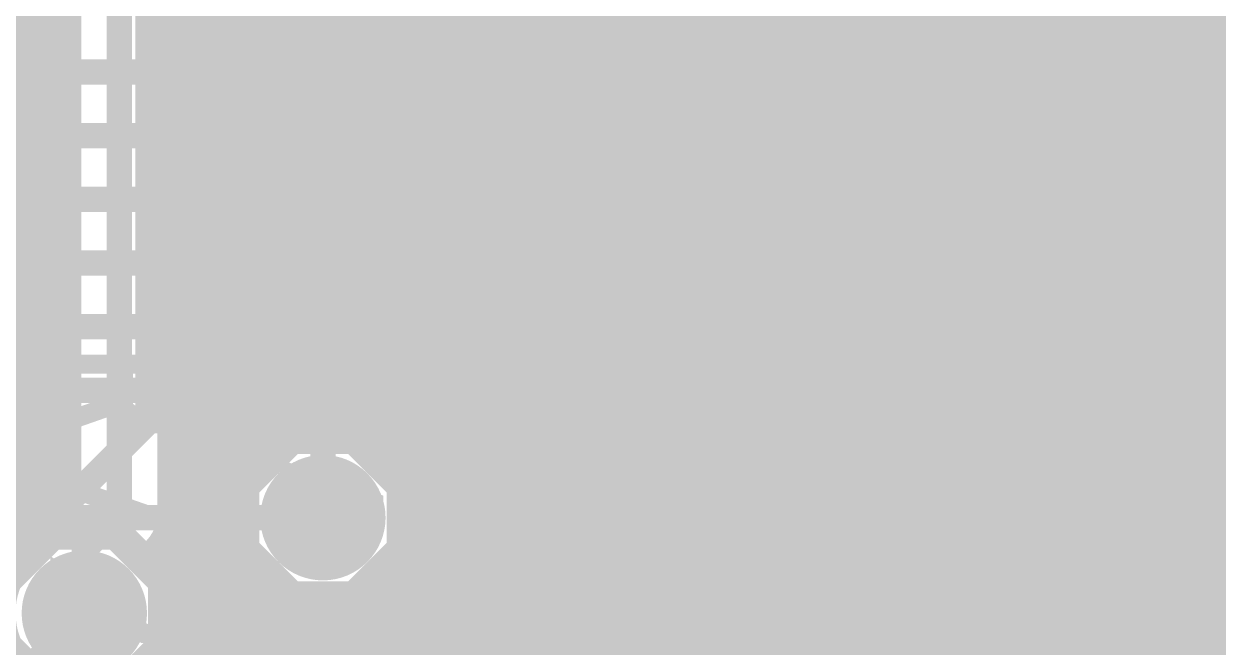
# Model space of a CAD drawing. Extents: x -6 to 196, y -52 to 46.
# Drawn here: x 125.12 to 134.66, y -0.27 to 4.7 of the extents above; entities that cross this region are included whole.
import ezdxf

# ---------------------------------------------------------------- set-up
doc = ezdxf.new("R2010")
doc.units = 0
doc.header["$MEASUREMENT"] = 0
doc.layers.get('0').update_dxf_attribs({"linetype": 'CONTINUOUS'})
for name, color, linetype in [('22-304-1_BOT', 7, 'CONTINUOUS'), ('22-304-1_DRD', 7, 'CONTINUOUS'), ('22-304-1_GND', 6, 'CONTINUOUS'), ('22-304-1_IN1', 4, 'CONTINUOUS'), ('22-304-1_SMT', 5, 'CONTINUOUS'), ('22-304-1_SPT', 10, 'CONTINUOUS'), ('22-304-1_SST', 14, 'CONTINUOUS'), ('22-304-1_TOP', 9, 'CONTINUOUS'), ('THRUHOLE_TAP', 13, 'CONTINUOUS')]:
    doc.layers.add(name, color=color, linetype=linetype)

# ---------------------------------------------------------------- blocks, each defined once
blk = doc.blocks.new('ROUND_57')
at = {"const_width": 0.35052}
blk.add_lwpolyline([(-0.17526, 0, 1), (0.17526, 0, 1)], format="xyb", close=True, dxfattribs=at)
blk = doc.blocks.new('ROUND_83')
at = {"const_width": 0.50038}
blk.add_lwpolyline([(-0.25019, 0, 1), (0.25019, 0, 1)], format="xyb", close=True, dxfattribs=at)
blk = doc.blocks.new('ROUND_85')
at = {"const_width": 0.0635}
blk.add_lwpolyline([(-0.03175, 0, 1), (0.03175, 0, 1)], format="xyb", close=True, dxfattribs=at)
blk = doc.blocks.new('OBLONG_47')
at = {"const_width": 0.2794}
blk.add_lwpolyline([(0, 0.7493), (0, -0.7493)], dxfattribs=at)
at = {"const_width": 0.1397}
for points in [[(-0.06985, 0.7493, 1), (0.06985, 0.7493, 1)], [(-0.06985, -0.7493, 1), (0.06985, -0.7493, 1)]]:
    blk.add_lwpolyline(points, format="xyb", close=True, dxfattribs=at)
blk = doc.blocks.new('RECTANGLE_48')
blk.add_solid([(0.1397, 0.889), (0.1397, -0.889), (-0.1397, 0.889), (-0.1397, -0.889)])
blk = doc.blocks.new('RECTANGLE_51')
blk.add_solid([(0.25019, 0.50038), (0.25019, -0.50038), (-0.25019, 0.50038), (-0.25019, -0.50038)])
blk = doc.blocks.new('ROUND_88')
at = {"const_width": 0.10033}
blk.add_lwpolyline([(-0.050164, 0, 1), (0.050164, 0, 1)], format="xyb", close=True, dxfattribs=at)

msp = doc.modelspace()

# ---------------------------------------------------------------- linework, layer by layer
at = {"layer": '22-304-1_BOT'}
for points, const_width in [([(126.6444, 18.21942), (126.6444, -4.064)], 0.254), ([(126.873, 18.13052), (126.873, 0.99568)], 0.254), ([(131.2164, 16.58874), (131.2164, -4.064)], 0.254), ([(131.445, 16.58874), (131.445, -4.064)], 0.254), ([(131.6736, 16.58874), (131.6736, -4.064)], 0.254), ([(131.9022, 16.58874), (131.9022, -4.064)], 0.254), ([(132.1308, 16.58874), (132.1308, -4.064)], 0.254), ([(130.302, 16.4592), (130.302, -4.064)], 0.254), ([(130.9878, 16.41348), (130.9878, -4.064)], 0.254), ([(132.3594, 16.38554), (132.3594, -4.064)], 0.254), ([(130.5306, 16.3576), (130.5306, -4.064)], 0.254), ([(130.7592, 16.3449), (130.7592, -4.064)], 0.254), ([(132.588, 16.15694), (132.588, -4.064)], 0.254), ([(132.8166, 15.92834), (132.8166, -4.064)], 0.254), ([(133.0452, 15.69974), (133.0452, -4.064)], 0.254), ([(133.2738, 15.47114), (133.2738, -4.064)], 0.254), ([(133.5024, 15.24254), (133.5024, -4.064)], 0.254), ([(125.8824, 8.89), (125.8824, 0.7874), (125.603, 0.508), (125.603, 0)], 0.2032), ([(126.4158, 8.47344), (126.4158, -4.064)], 0.254), ([(126.31166, 8.36676), (126.31166, 0.7874)], 0.254), ([(129.54, 8.255), (128.397, 8.255), (127.508, 7.366), (127.508, 0.762)], 0.2032), ([(128.7018, 7.82574), (128.7018, -4.064)], 0.254), ([(128.9304, 7.82574), (128.9304, -4.064)], 0.254), ([(130.0734, 7.83844), (130.0734, -4.064)], 0.254), ([(128.4732, 7.72414), (128.4732, -4.064)], 0.254), ([(129.159, 7.6962), (129.159, -4.064)], 0.254), ([(129.8448, 7.65048), (129.8448, -4.064)], 0.254), ([(129.3876, 7.5946), (129.3876, -4.064)], 0.254), ([(129.6162, 7.5819), (129.6162, -4.064)], 0.254), ([(128.2446, 7.49554), (128.2446, -4.064)], 0.254), ([(127.07874, 7.366), (127.07874, 1.28524)], 0.254), ([(128.016, 7.26694), (128.016, 1.20904)], 0.254), ([(127.93726, 7.1882), (127.93726, 1.28524)], 0.254), ([(125.45314, 5.90296), (125.45314, 0.9652)], 0.254), ([(125.0442, 5.80136), (125.0442, 0.381)], 0.254), ([(125.2728, 5.82422), (125.2728, 0.77978)], 0.254), ([(133.731, 5.48132), (133.731, -4.064)], 0.254), ([(133.9596, 5.17398), (133.9596, -4.064)], 0.254), ([(134.1882, 5.06222), (134.1882, -4.064)], 0.254), ([(134.4168, 5.03936), (134.4168, -4.064)], 0.254), ([(134.6454, 5.09778), (134.6454, -4.064)], 0.254), ([(125.45314, 4.6228), (121.58726, 4.6228)], 0.254), ([(127.07874, 4.6228), (126.31166, 4.6228)], 0.254), ([(138.52906, 4.6228), (127.93726, 4.6228)], 0.254), ([(125.45314, 4.3942), (121.58726, 4.3942)], 0.254), ([(127.07874, 4.3942), (126.31166, 4.3942)], 0.254), ([(137.45464, 4.3942), (127.93726, 4.3942)], 0.254), ([(125.45314, 4.1656), (121.58726, 4.1656)], 0.254), ([(127.07874, 4.1656), (126.31166, 4.1656)], 0.254), ([(137.21842, 4.1656), (127.93726, 4.1656)], 0.254), ([(125.45314, 3.937), (121.58726, 3.937)], 0.254), ([(127.07874, 3.937), (126.31166, 3.937)], 0.254), ([(137.12952, 3.937), (127.93726, 3.937)], 0.254), ([(125.45314, 3.7084), (121.58726, 3.7084)], 0.254), ([(127.07874, 3.7084), (126.31166, 3.7084)], 0.254), ([(137.12698, 3.7084), (127.93726, 3.7084)], 0.254), ([(125.45314, 3.4798), (121.58726, 3.4798)], 0.254), ([(127.07874, 3.4798), (126.31166, 3.4798)], 0.254), ([(137.20318, 3.4798), (127.93726, 3.4798)], 0.254), ([(125.45314, 3.2512), (121.58726, 3.2512)], 0.254), ([(127.07874, 3.2512), (126.31166, 3.2512)], 0.254), ([(137.414, 3.2512), (127.93726, 3.2512)], 0.254), ([(125.45314, 3.0226), (121.58726, 3.0226)], 0.254), ([(127.07874, 3.0226), (126.31166, 3.0226)], 0.254), ([(140.54074, 3.0226), (127.93726, 3.0226)], 0.254), ([(125.45314, 2.794), (121.58726, 2.794)], 0.254), ([(127.07874, 2.794), (126.31166, 2.794)], 0.254), ([(135.5979, 2.794), (127.93726, 2.794)], 0.254), ([(125.45314, 2.5654), (121.58726, 2.5654)], 0.254), ([(127.07874, 2.5654), (126.31166, 2.5654)], 0.254), ([(135.42772, 2.5654), (127.93726, 2.5654)], 0.254), ([(125.45314, 2.3368), (121.58726, 2.3368)], 0.254), ([(127.07874, 2.3368), (126.31166, 2.3368)], 0.254), ([(135.3693, 2.3368), (127.93726, 2.3368)], 0.254), ([(125.45314, 2.1082), (121.58726, 2.1082)], 0.254), ([(127.07874, 2.1082), (126.31166, 2.1082)], 0.254), ([(135.39216, 2.1082), (127.93726, 2.1082)], 0.254), ([(125.45314, 1.8796), (121.58726, 1.8796)], 0.254), ([(127.07874, 1.8796), (126.31166, 1.8796)], 0.254), ([(135.50392, 1.8796), (127.93726, 1.8796)], 0.254), ([(125.45314, 1.651), (121.58726, 1.651)], 0.254), ([(127.07874, 1.651), (126.31166, 1.651)], 0.254), ([(135.81126, 1.651), (127.93726, 1.651)], 0.254), ([(125.45314, 1.4224), (121.58726, 1.4224)], 0.254), ([(127.07874, 1.4224), (126.31166, 1.4224)], 0.254), ([(140.54074, 1.4224), (127.93726, 1.4224)], 0.254), ([(125.45314, 1.1938), (121.58726, 1.1938)], 0.254), ([(126.9873, 1.1938), (126.31166, 1.1938)], 0.254), ([(140.54074, 1.1938), (128.0287, 1.1938)], 0.254), ([(125.45314, 0.9652), (121.58726, 0.9652)], 0.254), ([(125.45314, 0.9652), (125.30328, 0.81534)], 0.254), ([(126.86284, 0.9652), (126.31166, 0.9652)], 0.254), ([(140.54074, 0.9652), (128.15316, 0.9652)], 0.254), ([(125.23978, 0.7366), (121.58726, 0.7366)], 0.254), ([(126.83236, 0.7366), (126.30658, 0.7366)], 0.254), ([(140.54074, 0.7366), (128.18364, 0.7366)], 0.254), ([(125.15596, 0.508), (121.58726, 0.508)], 0.254), ([(126.18466, 0.48514), (126.12624, 0.42672)], 0.254), ([(126.1872, 0.48514), (126.1872, 0.34036)], 0.254), ([(126.88062, 0.508), (126.20752, 0.508)], 0.254), ([(126.873, 0.52832), (126.873, -4.064)], 0.254), ([(140.54074, 0.508), (128.13538, 0.508)], 0.254), ([(127.03302, 0.2794), (126.21768, 0.2794)], 0.254), ([(140.54074, 0.2794), (127.98044, 0.2794)], 0.254), ([(128.016, 0.31496), (128.016, -4.064)], 0.254), ([(127.1016, 0.22098), (127.1016, -4.064)], 0.254), ([(127.3302, 0.10922), (127.3302, -4.064)], 0.254), ([(127.5588, 0.08636), (127.5588, -4.064)], 0.254), ([(127.7874, 0.14478), (127.7874, -4.064)], 0.254), ([(140.54074, 0.0508), (126.2761, 0.0508)], 0.254), ([(140.43914, -0.1778), (126.25578, -0.1778)], 0.254), ([(125.0442, -0.381), (125.0442, -4.064)], 0.254), ([(126.1872, -0.34036), (126.1872, -4.064)], 0.254)]:
    msp.add_lwpolyline(points, dxfattribs=dict(at, const_width=const_width))
at = {"layer": '22-304-1_BOT', "const_width": 0.254}
for points in [[(127.07874, 1.28524, 0.2246031), (126.83121, 0.762)], [(128.18364, 0.762, 0.2246035), (127.93653, 1.28435)], [(125.30074, 0.81026, 0.1897057), (125.17581, 0.52317)], [(125.30074, 0.81026, 0.1897057), (125.17581, 0.52317)], [(126.18466, 0.48514, 0.1989124), (126.30986, 0.7874)], [(126.83236, 0.762, 0.4142136), (127.508, 0.08636)], [(127.508, 0.08636, 0.4142136), (128.18364, 0.762)], [(125.17374, 0.52324, 0.2246031), (124.92621, 0)], [(126.27864, 0, 0.1727228), (126.1266, 0.42701)], [(124.92736, 0, 0.4142136), (125.603, -0.67564)], [(125.603, -0.67564, 0.4142136), (126.27864, 0)]]:
    msp.add_lwpolyline(points, format="xyb", dxfattribs=at)
at = {"layer": '22-304-1_DRD', "const_width": 0.254}
for points in [[(131.826, 2.159), (131.445, 1.778)], [(132.334, 2.159), (131.826, 2.159)], [(132.715, 1.778), (132.334, 2.159)], [(131.445, 1.778), (131.445, 1.27)], [(132.715, 1.27), (132.715, 1.778)], [(127.254, 1.397), (126.873, 1.016)], [(127.762, 1.397), (127.254, 1.397)], [(128.143, 1.016), (127.762, 1.397)], [(131.445, 1.27), (131.826, 0.889)], [(132.334, 0.889), (132.715, 1.27)], [(126.873, 1.016), (126.873, 0.508)], [(128.143, 0.508), (128.143, 1.016)], [(131.826, 0.889), (132.334, 0.889)], [(125.349, 0.635), (124.968, 0.254)], [(125.857, 0.635), (125.349, 0.635)], [(126.238, 0.254), (125.857, 0.635)], [(126.873, 0.508), (127.254, 0.127)], [(127.762, 0.127), (128.143, 0.508)], [(126.238, -0.254), (126.238, 0.254)], [(127.254, 0.127), (127.762, 0.127)], [(124.968, -0.254), (125.349, -0.635)], [(125.857, -0.635), (126.238, -0.254)]]:
    msp.add_lwpolyline(points, dxfattribs=at)
at = {"layer": '22-304-1_IN1'}
for points, const_width in [([(137.16, 5.588), (136.652, 5.588), (135.763, 6.477), (134.112, 6.477), (131.953, 4.318), (124.46, 4.318), (122.809, 2.667), (92.456, 2.667), (90.17, 4.953), (81.28, 4.953), (80.391, 5.842), (66.929, 5.842), (66.294, 6.477), (22.987, 6.477), (22.225, 7.239), (21.336, 7.239), (20.701, 6.604), (19.939, 6.604), (19.431, 6.096), (19.05, 6.096), (16.764, 3.81), (5.08, 3.81)], 0.2032), ([(135.54456, 5.461), (134.90956, 4.826), (133.096, 4.826), (132.08, 3.81), (124.587, 3.81), (122.936, 2.159), (92.329, 2.159), (90.043, 4.445), (81.153, 4.445), (80.264, 5.334), (66.675, 5.334), (66.04, 5.969), (22.86, 5.969), (22.098, 6.731), (21.59, 6.731), (20.955, 6.096), (20.066, 6.096), (19.304, 5.334)], 0.2032), ([(139.0269, 5.08), (137.668, 5.08), (136.906, 4.318), (133.223, 4.318), (132.207, 3.302), (124.841, 3.302), (123.19, 1.651), (92.075, 1.651), (89.789, 3.937), (81.026, 3.937), (80.137, 4.826), (66.548, 4.826), (65.913, 5.461), (22.225, 5.461), (21.844, 5.842), (21.844, 5.969)], 0.2032), ([(137.795, 3.81), (133.477, 3.81), (132.461, 2.794), (125.222, 2.794), (123.571, 1.143), (91.948, 1.143), (89.662, 3.429), (80.899, 3.429), (80.01, 4.318), (66.421, 4.318), (65.786, 4.953), (22.098, 4.953), (21.844, 5.207), (20.32, 5.207)], 0.2032), ([(136.04494, 2.286), (125.349, 2.286), (123.698, 0.635), (91.694, 0.635), (89.408, 2.921), (80.645, 2.921), (79.756, 3.81), (66.294, 3.81), (65.659, 4.445), (21.082, 4.445)], 0.2032), ([(133.6294, 3.35534), (132.98678, 2.71526)], 0.254), ([(137.29208, 3.35534), (133.6294, 3.35534)], 0.254), ([(133.6802, 3.35534), (133.6802, 2.71526)], 0.254), ([(133.9088, 3.35534), (133.9088, 2.71526)], 0.254), ([(134.1374, 3.35534), (134.1374, 2.71526)], 0.254), ([(134.366, 3.35534), (134.366, 2.71526)], 0.254), ([(134.5946, 3.35534), (134.5946, 2.71526)], 0.254), ([(127.508, 0.762), (125.095, 0.762), (123.952, -0.381), (99.568, -0.381), (98.679, -1.27), (92.837, -1.27), (89.154, 2.413), (80.137, 2.413), (79.248, 3.302), (77.597, 3.302), (76.2, 1.905)], 0.2032), ([(137.414, 3.2512), (133.52272, 3.2512)], 0.254), ([(133.4516, 3.17754), (133.4516, 2.71526)], 0.254), ([(166.46398, 3.0226), (133.29412, 3.0226)], 0.254), ([(133.223, 2.94894), (133.223, 2.71526)], 0.254), ([(135.5979, 2.794), (133.06552, 2.794)], 0.254), ([(135.5217, 2.71526), (132.98678, 2.71526)], 0.254), ([(125.603, 0), (124.714, -0.889), (99.695, -0.889), (98.806, -1.778), (92.583, -1.778), (88.9, 1.905), (78.74, 1.905)], 0.2032), ([(128.28778, 1.85674), (129.8448, 0.30226)], 0.254), ([(135.5217, 1.85674), (128.28778, 1.85674)], 0.254), ([(128.4224, 1.85674), (128.4224, 1.72212)], 0.254), ([(128.651, 1.85674), (128.651, 1.49352)], 0.254), ([(128.8796, 1.85674), (128.8796, 1.26492)], 0.254), ([(129.1082, 1.85674), (129.1082, 1.03632)], 0.254), ([(129.3368, 1.85674), (129.3368, 0.80772)], 0.254), ([(129.5654, 1.85674), (129.5654, 0.57912)], 0.254), ([(129.794, 1.85674), (129.794, 0.35052)], 0.254), ([(130.0226, 1.85674), (130.0226, 0.30226)], 0.254), ([(130.2512, 1.85674), (130.2512, 0.30226)], 0.254), ([(130.4798, 1.85674), (130.4798, 0.30226)], 0.254), ([(130.7084, 1.85674), (130.7084, 0.30226)], 0.254), ([(130.937, 1.85674), (130.937, 0.30226)], 0.254), ([(131.1656, 1.85674), (131.1656, 0.30226)], 0.254), ([(131.3942, 1.85674), (131.3942, 0.30226)], 0.254), ([(131.6228, 1.85674), (131.6228, 0.30226)], 0.254), ([(131.8514, 1.85674), (131.8514, 0.30226)], 0.254), ([(132.08, 1.85674), (132.08, 0.30226)], 0.254), ([(132.3086, 1.85674), (132.3086, 0.30226)], 0.254), ([(132.5372, 1.85674), (132.5372, 0.30226)], 0.254), ([(132.7658, 1.85674), (132.7658, 0.30226)], 0.254), ([(132.9944, 1.85674), (132.9944, 0.30226)], 0.254), ([(133.223, 1.85674), (133.223, 0.30226)], 0.254), ([(133.4516, 1.85674), (133.4516, 0.30226)], 0.254), ([(133.6802, 1.85674), (133.6802, 0.30226)], 0.254), ([(133.9088, 1.85674), (133.9088, 0.30226)], 0.254), ([(134.1374, 1.85674), (134.1374, 0.30226)], 0.254), ([(134.366, 1.85674), (134.366, 0.30226)], 0.254), ([(134.5946, 1.85674), (134.5946, 0.30226)], 0.254), ([(144.78, -0.381), (144.526, -0.127), (129.667, -0.127), (127.762, 1.778), (125.476, 1.778), (123.825, 0.127), (98.933, 0.127), (98.425, -0.381), (98.425, -0.508)], 0.2032), ([(135.81126, 1.651), (128.49352, 1.651)], 0.254), ([(155.93568, 1.4224), (128.72212, 1.4224)], 0.254), ([(155.5623, 1.1938), (128.95072, 1.1938)], 0.254), ([(155.43784, 0.9652), (129.17932, 0.9652)], 0.254), ([(128.18364, 0.7493), (129.35966, -0.42418)], 0.254), ([(128.1938, 0.73914), (128.1938, -3.95224)], 0.254), ([(155.40736, 0.7366), (129.40792, 0.7366)], 0.254), ([(128.42494, 0.508), (128.13538, 0.508)], 0.254), ([(128.4224, 0.51054), (128.4224, -3.95224)], 0.254), ([(155.45562, 0.508), (129.63652, 0.508)], 0.254), ([(126.98476, 0.33274), (126.19228, 0.33274)], 0.254), ([(127.03302, 0.2794), (126.21768, 0.2794)], 0.254), ([(126.365, 0.33274), (126.365, -3.95224)], 0.254), ([(126.5936, 0.33274), (126.5936, -3.95224)], 0.254), ([(126.8222, 0.33274), (126.8222, -3.95224)], 0.254), ([(127.0508, 0.26416), (127.0508, -3.95224)], 0.254), ([(127.9652, 0.26416), (127.9652, -3.95224)], 0.254), ([(128.65354, 0.2794), (127.98044, 0.2794)], 0.254), ([(128.651, 0.28194), (128.651, -3.95224)], 0.254), ([(144.526, 0.30226), (129.8448, 0.30226)], 0.254), ([(127.2794, 0.12446), (127.2794, -3.95224)], 0.254), ([(127.508, 0.08636), (127.508, -3.95224)], 0.254), ([(127.7366, 0.12446), (127.7366, -3.95224)], 0.254), ([(128.88214, 0.0508), (126.2761, 0.0508)], 0.254), ([(128.8796, 0.05334), (128.8796, -3.95224)], 0.254), ([(129.11074, -0.1778), (126.25578, -0.1778)], 0.254), ([(129.1082, -0.17272), (129.1082, -3.9497)], 0.254)]:
    msp.add_lwpolyline(points, dxfattribs=dict(at, const_width=const_width))
at = {"layer": '22-304-1_IN1', "const_width": 0.254}
for points in [[(127.508, 0.08636, 0.4087189), (128.18364, 0.7493)], [(126.27864, 0, 0.1292182), (126.19133, 0.3322)], [(126.98476, 0.33274, 0.2246031), (127.508, 0.08521)], [(125.603, -0.67564, 0.4142136), (126.27864, 0)]]:
    msp.add_lwpolyline(points, format="xyb", dxfattribs=at)
at = {"layer": '22-304-1_SST'}
for points, const_width in [([(128.8796, 5.48132), (128.8796, 4.67868)], 0.1524), ([(129.01676, 5.46608), (129.01676, 4.69392)], 0.1524), ([(128.74244, 5.44576), (128.74244, 4.7117)], 0.1524), ([(129.15392, 5.39496), (129.15392, 4.76504)], 0.1524), ([(127.42418, 3.97002), (128.44018, 4.32562)], 0.1524), ([(128.44018, 3.97002), (127.42418, 4.32562)], 0.1524), ([(128.98882, 3.09118), (128.98882, 4.10718), (128.8542, 3.937)], 0.2032), ([(128.44018, 3.13182), (128.44018, 3.6068)], 0.1524), ([(127.42418, 3.37058), (128.44018, 3.37058)], 0.1524), ([(129.12598, 3.09118), (128.8542, 3.09118)], 0.2032), ([(127.42418, 2.413), (127.42418, 2.64922)], 0.1524), ([(127.42418, 2.53238), (128.44018, 2.53238), (128.27, 2.64922)], 0.1524), ([(130.683, 2.032), (128.397, 2.032), (128.397, 0.508), (130.683, 0.508), (130.683, 2.032)], 0.1524), ([(125.91542, 1.98628), (125.91542, 1.63068), (126.08306, 1.5113), (126.25324, 1.5113), (126.42342, 1.63068), (126.42342, 1.98628), (125.40742, 1.98628)], 0.1524), ([(127.06858, 1.48336), (126.8984, 1.54432), (126.8984, 1.89992), (127.06858, 1.95834), (127.74676, 1.95834), (127.9144, 1.89992), (127.9144, 1.54432), (127.74676, 1.48336)], 0.1524), ([(131.25958, 1.48336), (131.0894, 1.54432), (131.0894, 1.89992), (131.25958, 1.95834), (131.93776, 1.95834), (132.1054, 1.89992), (132.1054, 1.54432), (131.93776, 1.48336)], 0.1524), ([(132.9944, 1.95834), (132.9944, 1.60274), (133.16458, 1.48336), (133.33476, 1.48336), (133.5024, 1.60274), (133.5024, 1.95834), (132.4864, 1.95834)], 0.1524), ([(134.55142, 1.98628), (134.55142, 1.63068), (134.71906, 1.5113), (134.88924, 1.5113), (135.05942, 1.63068), (135.05942, 1.98628), (134.04342, 1.98628)], 0.1524), ([(125.91542, 1.6891), (125.40742, 1.5113)], 0.1524), ([(132.9944, 1.66116), (132.4864, 1.48336)], 0.1524), ([(134.55142, 1.6891), (134.04342, 1.5113)], 0.1524), ([(125.40742, 1.0287), (126.42342, 0.6731), (126.42342, 1.14808)], 0.1524), ([(127.23876, 0.64516), (127.23876, 1.12014), (127.9144, 0.88392), (127.9144, 0.76454), (126.8984, 0.76454)], 0.1524), ([(131.42976, 0.64516), (131.42976, 1.12014), (132.1054, 0.88392), (132.1054, 0.76454), (131.0894, 0.76454)], 0.1524), ([(132.4864, 1.00076), (133.5024, 0.64516), (133.5024, 1.12014)], 0.1524), ([(134.04342, 1.0287), (135.05942, 0.6731), (135.05942, 1.14808)], 0.1524), ([(125.40742, -0.16256), (125.40742, 0.30988), (126.08306, -0.16256), (126.25324, -0.16256), (126.42342, -0.10414), (126.42342, 0.25146), (126.25324, 0.30988)], 0.1524), ([(134.55142, 0.25146), (134.55142, -0.10414), (134.38124, -0.16256), (134.21106, -0.16256), (134.04342, -0.10414), (134.04342, 0.25146), (134.21106, 0.30988), (134.38124, 0.30988), (135.05942, 0.07366)], 0.1524), ([(126.8984, 0.16256), (127.9144, -0.1905), (127.9144, 0.28194)], 0.1524), ([(131.5974, 0.22352), (131.5974, -0.13208), (131.42976, -0.1905), (131.25958, -0.1905), (131.0894, -0.13208), (131.0894, 0.22352), (131.25958, 0.28194), (131.42976, 0.28194), (132.1054, 0.04572)], 0.1524), ([(132.4864, 0.16256), (133.5024, -0.1905), (133.5024, 0.28194)], 0.1524)]:
    msp.add_lwpolyline(points, dxfattribs=dict(at, const_width=const_width))
at = {"layer": '22-304-1_SST', "const_width": 0.1524}
for points in [[(128.50368, 5.08, 0.4142136), (128.905, 4.67868)], [(128.905, 4.67868, 0.4142136), (129.30632, 5.08)]]:
    msp.add_lwpolyline(points, format="xyb", dxfattribs=at)
at = {"layer": '22-304-1_TOP'}
for points, const_width in [([(128.8034, 7.24154), (128.8034, 2.78892)], 0.254), ([(129.032, 7.08406), (129.032, 3.01752)], 0.254), ([(127.5588, 6.29158), (126.56058, 6.29158), (126.111, 5.842), (126.111, 1.524), (125.1458, 0.5588), (122.555, 0.5588)], 0.2032), ([(126.365, -1.1938), (126.619, -0.9398), (126.619, 5.461), (126.9492, 5.7912), (127.5588, 5.7912)], 0.2032), ([(134.5438, 3.81), (134.5438, 5.5372), (134.366, 5.715)], 0.2032), ([(128.5748, 5.40766), (128.5748, 2.4765)], 0.254), ([(127.2032, 5.32384), (127.2032, 1.36652)], 0.254), ([(127.4318, 5.32384), (127.4318, 1.43256)], 0.254), ([(127.6604, 5.32384), (127.6604, 1.41986)], 0.254), ([(127.889, 5.32384), (127.889, 1.3208)], 0.254), ([(128.1176, 5.32384), (128.1176, 1.0541)], 0.254), ([(128.3462, 5.32638), (128.3462, -0.45974)], 0.254), ([(127.04826, 5.2832), (127.04826, 1.2573)], 0.254), ([(129.07264, 5.02666), (129.07264, 3.0607)], 0.254), ([(132.54228, 5.02666), (132.54228, 3.81)], 0.254), ([(129.07264, 4.7498), (127.04826, 4.7498)], 0.254), ([(129.07264, 4.5212), (127.04826, 4.5212)], 0.254), ([(129.07264, 4.2926), (127.04826, 4.2926)], 0.254), ([(129.07264, 4.064), (127.04826, 4.064)], 0.254), ([(129.07264, 3.8354), (127.04826, 3.8354)], 0.254), ([(128.98882, 1.27), (128.98882, 2.36982), (129.54, 2.921), (129.54, 3.81)], 0.2032), ([(130.04038, 3.81), (130.04038, 1.31826), (130.08864, 1.27)], 0.2032), ([(132.08, -1.1938), (132.08, 0.508), (130.54076, 2.04724), (130.54076, 3.81)], 0.2032), ([(132.54228, 3.81), (132.54228, 1.98628), (132.08, 1.524)], 0.2032), ([(132.54228, 2.59334), (132.54228, 3.81)], 0.254), ([(133.04266, 3.81), (133.04266, 1.65354), (135.89, -1.1938)], 0.2032), ([(158.75, -0.635), (156.464, -0.635), (155.321, 0.508), (135.509, 0.508), (133.54304, 2.47396), (133.54304, 3.81)], 0.2032), ([(156.083, 0.762), (155.956, 0.762), (155.702, 1.016), (135.636, 1.016), (134.04342, 2.60858), (134.04342, 3.81)], 0.2032), ([(129.07264, 3.6068), (127.04826, 3.6068)], 0.254), ([(129.07264, 3.3782), (127.04826, 3.3782)], 0.254), ([(129.07264, 3.1496), (127.04826, 3.1496)], 0.254), ([(129.07264, 3.0607), (128.69164, 2.67716)], 0.254), ([(128.93294, 2.921), (127.04826, 2.921)], 0.254), ([(128.70434, 2.6924), (127.04826, 2.6924)], 0.254), ([(131.318, 2.65176), (131.318, 1.87452)], 0.254), ([(131.7752, 2.65684), (131.7752, 1.41732)], 0.254), ([(130.97002, 2.59842), (130.97002, 2.22504)], 0.254), ([(131.0894, 2.59588), (131.0894, 2.10312)], 0.254), ([(131.5466, 2.59334), (131.5466, 1.64592)], 0.254), ([(132.0038, 2.59588), (132.0038, 1.18872)], 0.254), ([(132.2324, 2.63398), (132.2324, 0.96012)], 0.254), ([(132.461, 2.60096), (132.461, 0.70358)], 0.254), ([(132.6134, 2.59842), (132.6134, 1.65354)], 0.254), ([(128.57226, 2.4638), (127.04826, 2.4638)], 0.254), ([(132.6134, 2.4638), (130.97002, 2.4638)], 0.254), ([(128.5621, 2.36982), (128.5621, 2.0955)], 0.254), ([(128.5748, 2.26314), (128.5748, 2.0955)], 0.254), ([(128.5621, 2.2352), (127.04826, 2.2352)], 0.254), ([(132.6134, 2.2352), (130.97002, 2.2352)], 0.254), ([(130.97002, 2.22504), (132.37718, 0.81534)], 0.254), ([(128.41224, 2.0955), (128.41224, 0.4445)], 0.254), ([(128.5621, 2.0955), (128.41224, 2.0955)], 0.254), ([(128.41224, 2.0066), (127.04826, 2.0066)], 0.254), ([(132.6134, 2.0066), (131.18592, 2.0066)], 0.254), ([(133.47192, 1.94056), (133.47192, 1.83134)], 0.254), ([(133.47192, 1.94056), (135.20166, 0.21082)], 0.254), ([(133.47192, 1.83134), (135.763, -0.45974)], 0.254), ([(133.604, 1.80594), (133.604, 1.69672)], 0.254), ([(128.41224, 1.778), (127.04826, 1.778)], 0.254), ([(132.6134, 1.778), (131.41452, 1.778)], 0.254), ([(133.63194, 1.778), (133.52272, 1.778)], 0.254), ([(128.41224, 1.5494), (127.04826, 1.5494)], 0.254), ([(132.6261, 1.5494), (131.64312, 1.5494)], 0.254), ([(133.86054, 1.5494), (133.75132, 1.5494)], 0.254), ([(133.8326, 1.57734), (133.8326, 1.46812)], 0.254), ([(132.6896, 1.4097), (132.6896, -0.45974)], 0.254), ([(127.127, 1.3208), (127.04826, 1.3208)], 0.254), ([(128.41224, 1.3208), (127.889, 1.3208)], 0.254), ([(130.66522, 1.31572), (131.65074, 0.3302)], 0.254), ([(130.66522, 1.31572), (130.66522, 0.4445)], 0.254), ([(132.76834, 1.3208), (131.87172, 1.3208)], 0.254), ([(132.7404, 1.35128), (134.55142, -0.45974)], 0.254), ([(134.08914, 1.3208), (133.97992, 1.3208)], 0.254), ([(134.0612, 1.34874), (134.0612, 1.23952)], 0.254), ([(128.27, -1.1938), (128.27, -1.14808), (128.98882, -0.42164), (128.98882, 1.27)], 0.2032), ([(130.08864, 1.27), (130.08864, -1.1176), (130.175, -1.1938)], 0.2032), ([(130.8608, 1.12014), (130.8608, -0.45974)], 0.254), ([(132.9182, 1.17094), (132.9182, -0.76454)], 0.254), ([(134.2898, 1.12014), (134.2898, 1.01092)], 0.254), ([(128.41224, 1.0922), (128.09728, 1.0922)], 0.254), ([(130.88874, 1.0922), (130.66522, 1.0922)], 0.254), ([(132.99694, 1.0922), (132.10032, 1.0922)], 0.254), ([(134.31774, 1.0922), (134.20852, 1.0922)], 0.254), ([(133.1468, 0.94234), (133.1468, -0.76454)], 0.254), ([(128.41224, 0.8636), (128.17602, 0.8636)], 0.254), ([(131.11734, 0.8636), (130.66522, 0.8636)], 0.254), ([(131.0894, 0.89154), (131.0894, -3.50774)], 0.254), ([(133.22554, 0.8636), (132.32892, 0.8636)], 0.254), ([(134.54634, 0.8636), (134.43712, 0.8636)], 0.254), ([(134.5184, 0.89154), (134.5184, 0.78232)], 0.254), ([(131.318, 0.66294), (131.318, -0.45974)], 0.254), ([(133.3754, 0.71374), (133.3754, -0.45974)], 0.254), ([(134.747, 0.66294), (134.747, 0.55372)], 0.254), ([(128.41224, 0.635), (128.17094, 0.635)], 0.254), ([(131.34594, 0.635), (130.66522, 0.635)], 0.254), ([(133.45414, 0.635), (132.48894, 0.635)], 0.254), ([(134.77494, 0.635), (134.66572, 0.635)], 0.254), ([(128.1176, 0.46736), (128.1176, -0.45974)], 0.254), ([(132.50926, 0.508), (132.50926, -0.45974)], 0.254), ([(133.604, 0.48514), (133.604, -0.45974)], 0.254), ([(128.5621, 0.4064), (128.08204, 0.4064)], 0.254), ([(128.5621, 0.4445), (128.41224, 0.4445)], 0.254), ([(128.5621, 0.4445), (128.5621, -0.24384)], 0.254), ([(130.66522, 0.4445), (130.5179, 0.4445)], 0.254), ([(130.5179, 0.4445), (130.5179, -0.45974)], 0.254), ([(131.57454, 0.4064), (130.5179, 0.4064)], 0.254), ([(130.6322, 0.4445), (130.6322, -0.45974)], 0.254), ([(131.5466, 0.43434), (131.5466, -0.45974)], 0.254), ([(133.68274, 0.4064), (132.50926, 0.4064)], 0.254), ([(127.04826, 0.2667), (127.04826, -0.45974)], 0.254), ([(131.65074, 0.3302), (131.65074, -0.45974)], 0.254), ([(133.8326, 0.25654), (133.8326, -0.45974)], 0.254), ([(127.16764, 0.1778), (127.04826, 0.1778)], 0.254), ([(128.5621, 0.1778), (127.84836, 0.1778)], 0.254), ([(127.889, 0.2032), (127.889, -0.45974)], 0.254), ([(131.65074, 0.1778), (130.5179, 0.1778)], 0.254), ([(133.91134, 0.1778), (132.50926, 0.1778)], 0.254), ([(127.2032, 0.15748), (127.2032, -3.50774)], 0.254), ([(127.4318, 0.0889), (127.4318, -3.50774)], 0.254), ([(127.6604, 0.1016), (127.6604, -0.45974)], 0.254), ([(134.0612, 0.02794), (134.0612, -0.45974)], 0.254), ([(128.5621, -0.0508), (127.04826, -0.0508)], 0.254), ([(131.65074, -0.0508), (130.5179, -0.0508)], 0.254), ([(134.13994, -0.0508), (132.50926, -0.0508)], 0.254), ([(134.2898, -0.19812), (134.2898, -0.45974)], 0.254), ([(128.52654, -0.2794), (127.04826, -0.2794)], 0.254), ([(128.5621, -0.24384), (128.34874, -0.45974)], 0.254), ([(131.65074, -0.2794), (130.5179, -0.2794)], 0.254), ([(134.36854, -0.2794), (132.50926, -0.2794)], 0.254)]:
    msp.add_lwpolyline(points, dxfattribs=dict(at, const_width=const_width))
at = {"layer": '22-304-1_TOP', "const_width": 0.254}
for points in [[(128.68656, 2.67208, 0.1989124), (128.56136, 2.36982)], [(131.04114, 2.59334, 0.1418905), (131.2909, 2.66567)], [(131.29006, 2.667, 0.1430635), (131.54152, 2.59355)], [(131.54152, 2.59334, 0.1418905), (131.79128, 2.66567)], [(131.79044, 2.667, 0.1430635), (132.0419, 2.59355)], [(132.0419, 2.59334, 0.1418905), (132.29166, 2.66567)], [(132.29082, 2.667, 0.1430635), (132.54228, 2.59355)], [(130.97002, 2.59842, 0.0381809), (131.04114, 2.59298)], [(132.54228, 2.59334, 0.0381799), (132.61334, 2.59877)], [(132.6134, 1.65354, 0.1989124), (132.73913, 1.35001)], [(127.508, 1.43764, 0.1892583), (127.04836, 1.25719)], [(128.18364, 0.762, 0.4142136), (127.508, 1.43764)], [(127.508, 0.08636, 0.4142136), (128.18364, 0.762)], [(132.50926, 0.508, 0.1989124), (132.38353, 0.81153)], [(127.04826, 0.2667, 0.1892576), (127.508, 0.08622)], [(124.92736, 0, 0.1892572), (125.1078, -0.45964)]]:
    msp.add_lwpolyline(points, format="xyb", dxfattribs=at)

# ---------------------------------------------------------------- block references
at = {"layer": '22-304-1_BOT'}
for p in [(132.08, 1.524), (127.508, 0.762), (125.603, 0)]:
    msp.add_blockref('ROUND_57', p, dxfattribs=at)
at = {"layer": '22-304-1_GND'}
for name, p in [('ROUND_85', (132.08, 1.524)), ('ROUND_83', (127.508, 0.762)), ('ROUND_83', (125.603, 0))]:
    msp.add_blockref(name, p, dxfattribs=at)
at = {"layer": '22-304-1_IN1'}
for p in [(132.08, 1.524), (127.508, 0.762), (125.603, 0)]:
    msp.add_blockref('ROUND_57', p, dxfattribs=at)
at = {"layer": '22-304-1_SMT'}
for name, p in [('RECTANGLE_48', (129.54, 3.81)), ('OBLONG_47', (130.04038, 3.81)), ('OBLONG_47', (130.54076, 3.81)), ('OBLONG_47', (131.04114, 3.81)), ('OBLONG_47', (131.54152, 3.81)), ('OBLONG_47', (132.0419, 3.81)), ('OBLONG_47', (132.54228, 3.81)), ('OBLONG_47', (133.04266, 3.81)), ('OBLONG_47', (133.54304, 3.81)), ('RECTANGLE_48', (134.04342, 3.81)), ('OBLONG_47', (134.5438, 3.81)), ('RECTANGLE_51', (128.98882, 1.27)), ('RECTANGLE_51', (130.08864, 1.27))]:
    msp.add_blockref(name, p, dxfattribs=at)
at = {"layer": '22-304-1_SPT'}
for name, p in [('RECTANGLE_48', (129.54, 3.81)), ('OBLONG_47', (130.04038, 3.81)), ('OBLONG_47', (130.54076, 3.81)), ('OBLONG_47', (131.04114, 3.81)), ('OBLONG_47', (131.54152, 3.81)), ('OBLONG_47', (132.0419, 3.81)), ('OBLONG_47', (132.54228, 3.81)), ('OBLONG_47', (133.04266, 3.81)), ('OBLONG_47', (133.54304, 3.81)), ('RECTANGLE_48', (134.04342, 3.81)), ('OBLONG_47', (134.5438, 3.81)), ('RECTANGLE_51', (128.98882, 1.27)), ('RECTANGLE_51', (130.08864, 1.27))]:
    msp.add_blockref(name, p, dxfattribs=at)
at = {"layer": '22-304-1_TOP'}
for name, p in [('RECTANGLE_48', (129.54, 3.81)), ('OBLONG_47', (130.04038, 3.81)), ('OBLONG_47', (130.54076, 3.81)), ('OBLONG_47', (131.04114, 3.81)), ('OBLONG_47', (131.54152, 3.81)), ('OBLONG_47', (132.0419, 3.81)), ('OBLONG_47', (132.54228, 3.81)), ('OBLONG_47', (133.04266, 3.81)), ('OBLONG_47', (133.54304, 3.81)), ('RECTANGLE_48', (134.04342, 3.81)), ('OBLONG_47', (134.5438, 3.81)), ('ROUND_57', (132.08, 1.524)), ('RECTANGLE_51', (128.98882, 1.27)), ('RECTANGLE_51', (130.08864, 1.27)), ('ROUND_57', (127.508, 0.762)), ('ROUND_57', (125.603, 0))]:
    msp.add_blockref(name, p, dxfattribs=at)
at = {"layer": 'THRUHOLE_TAP'}
for p in [(132.08, 1.524), (127.508, 0.762), (125.603, 0)]:
    msp.add_blockref('ROUND_88', p, dxfattribs=at)

doc.saveas('drawing.dxf')
